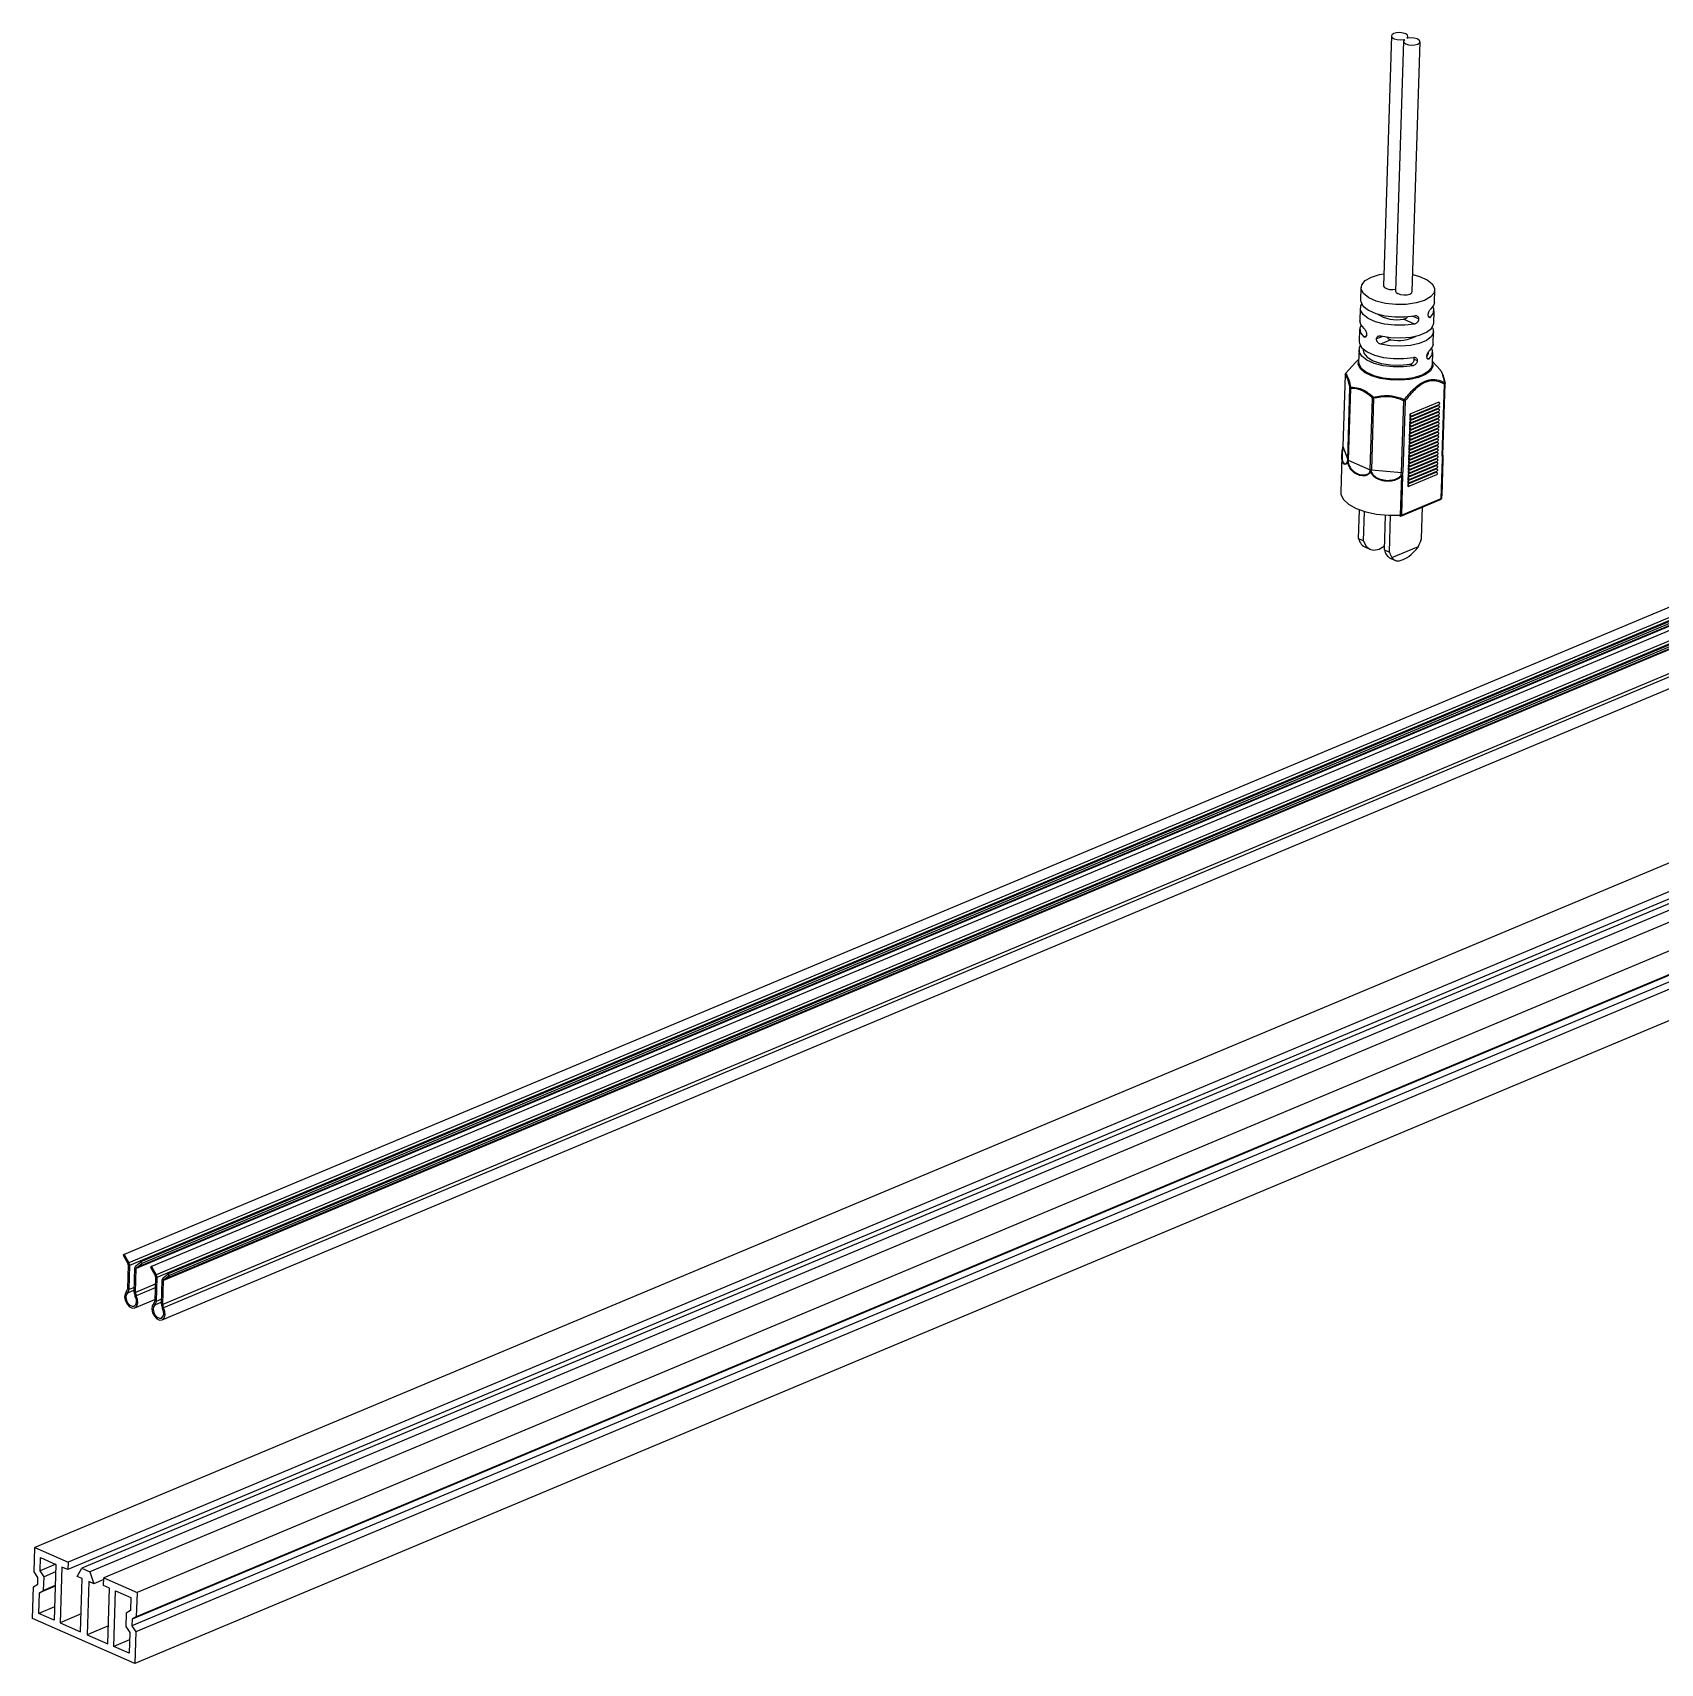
# Model space of a CAD drawing. Header units: millimetres. Extents: x 978 to 1917, y -47 to 489.
# Drawn here: x 1732 to 1820.2, y 24.7 to 113 of the extents above; entities that cross this region are included whole.
import ezdxf

# ---------------------------------------------------------------- set-up
doc = ezdxf.new("R2010")
doc.units = ezdxf.units.MM
doc.layers.add('SolidLine', color=7, linetype='Continuous', lineweight=30)

msp = doc.modelspace()

# ---------------------------------------------------------------- linework, layer by layer
at = {"layer": 'SolidLine', "color": 7, "linetype": 'Continuous', "lineweight": 25}
for p, q in [((1805.642, 112.86), (1805.216, 99.32)), ((1806.298, 112.57), (1805.872, 99.03)), ((1806.313, 112.671), (1806.311, 112.614)), ((1806.313, 112.671), (1806.349, 112.656)), ((1806.527, 112.73), (1806.491, 112.746)), ((1806.538, 112.733), (1806.542, 112.831)), ((1806.772, 99.002), (1807.198, 112.542)), ((1803.995, 99.224), (1803.974, 98.547)), ((1807.972, 98.421), (1807.993, 99.098)), ((1803.96, 98.095), (1803.938, 97.418)), ((1806.89, 97.248), (1806.303, 97.507)), ((1807.937, 97.293), (1807.958, 97.97)), ((1803.924, 96.967), (1803.903, 96.29)), ((1805.62, 96.391), (1805.053, 96.153)), ((1807.901, 96.164), (1807.922, 96.841)), ((1803.889, 95.839), (1803.869, 95.194)), ((1804.115, 95.887), (1804.114, 95.832)), ((1807.662, 95.72), (1807.663, 95.762)), ((1807.867, 95.069), (1807.887, 95.713)), ((1803.698, 95.161), (1803.157, 94.566)), ((1803.873, 95.339), (1803.691, 95.169)), ((1806.819, 94.992), (1806.648, 95.067)), ((1806.881, 95.342), (1807.046, 95.27)), ((1808.305, 94.754), (1807.871, 95.213)), ((1803.132, 94.504), (1803.009, 90.615)), ((1803.133, 94.497), (1803.011, 90.608)), ((1803.278, 89.904), (1803.4, 93.787)), ((1803.429, 93.763), (1803.307, 89.879)), ((1808.399, 90.108), (1808.521, 93.998)), ((1808.427, 90.137), (1808.549, 94.026)), ((1804.501, 89.353), (1804.623, 93.236)), ((1804.68, 93.223), (1804.558, 89.34)), ((1806.187, 89.207), (1806.309, 93.096)), ((1806.394, 93.107), (1806.272, 89.217)), ((1808.206, 92.838), (1806.643, 92.183)), ((1808.212, 93.018), (1806.649, 92.364)), ((1806.662, 92.235), (1808.225, 92.89)), ((1808.178, 91.935), (1806.615, 91.28)), ((1808.184, 92.116), (1806.62, 91.461)), ((1808.189, 92.296), (1806.626, 91.641)), ((1808.195, 92.477), (1806.632, 91.822)), ((1806.638, 92.002), (1806.633, 91.871)), ((1806.634, 91.332), (1808.197, 91.987)), ((1808.201, 92.657), (1806.638, 92.002)), ((1806.643, 92.183), (1806.639, 92.052)), ((1806.64, 91.513), (1808.203, 92.168)), ((1806.649, 92.364), (1806.645, 92.232)), ((1806.645, 91.693), (1808.208, 92.348)), ((1806.651, 91.874), (1808.214, 92.529)), ((1806.657, 92.054), (1808.22, 92.709)), ((1808.15, 91.033), (1806.586, 90.378)), ((1808.155, 91.213), (1806.592, 90.558)), ((1808.161, 91.394), (1806.598, 90.739)), ((1808.167, 91.574), (1806.603, 90.919)), ((1806.609, 91.1), (1806.605, 90.969)), ((1806.605, 90.43), (1808.169, 91.084)), ((1808.172, 91.755), (1806.609, 91.1)), ((1806.615, 91.28), (1806.611, 91.149)), ((1806.611, 90.61), (1808.174, 91.265)), ((1806.62, 91.461), (1806.616, 91.33)), ((1806.617, 90.791), (1808.18, 91.445)), ((1806.626, 91.641), (1806.622, 91.51)), ((1806.623, 90.971), (1808.186, 91.626)), ((1806.632, 91.822), (1806.628, 91.691)), ((1806.628, 91.152), (1808.191, 91.807)), ((1803.011, 90.608), (1803.278, 89.904)), ((1808.127, 90.31), (1806.564, 89.656)), ((1808.133, 90.491), (1806.569, 89.836)), ((1808.138, 90.672), (1806.575, 90.017)), ((1806.581, 90.197), (1806.577, 90.066)), ((1806.577, 89.527), (1808.14, 90.182)), ((1808.144, 90.852), (1806.581, 90.197)), ((1806.586, 90.378), (1806.582, 90.247)), ((1806.583, 89.707), (1808.146, 90.362)), ((1806.592, 90.558), (1806.588, 90.427)), ((1806.588, 89.888), (1808.152, 90.543)), ((1806.598, 90.739), (1806.594, 90.608)), ((1806.594, 90.068), (1808.157, 90.723)), ((1806.603, 90.919), (1806.599, 90.788)), ((1806.6, 90.249), (1808.163, 90.904)), ((1802.957, 90.063), (1802.897, 88.145)), ((1803.307, 89.879), (1804.501, 89.353)), ((1804.558, 89.34), (1806.187, 89.207)), ((1808.098, 89.408), (1806.535, 88.753)), ((1808.104, 89.588), (1806.541, 88.933)), ((1808.11, 89.769), (1806.547, 89.114)), ((1806.552, 89.294), (1806.548, 89.163)), ((1806.549, 88.624), (1808.112, 89.279)), ((1808.116, 89.949), (1806.552, 89.294)), ((1806.558, 89.475), (1806.554, 89.344)), ((1806.554, 88.805), (1808.118, 89.46)), ((1808.121, 90.13), (1806.558, 89.475)), ((1806.564, 89.656), (1806.56, 89.525)), ((1806.56, 88.985), (1808.123, 89.64)), ((1806.569, 89.836), (1806.565, 89.705)), ((1806.566, 89.166), (1808.129, 89.821)), ((1806.575, 90.017), (1806.571, 89.886)), ((1806.571, 89.346), (1808.135, 90.001)), ((1808.339, 87.796), (1808.406, 89.952)), ((1808.433, 89.975), (1808.366, 87.819)), ((1808.394, 87.972), (1808.454, 89.89)), ((1808.434, 89.997), (1808.432, 90.003)), ((1806.132, 86.883), (1806.2, 89.039)), ((1806.254, 89.05), (1806.186, 86.894)), ((1806.53, 88.572), (1806.526, 88.441)), ((1808.093, 89.227), (1806.53, 88.572)), ((1806.535, 88.753), (1806.531, 88.622)), ((1806.541, 88.933), (1806.537, 88.802)), ((1806.547, 89.114), (1806.543, 88.983)), ((1806.543, 88.444), (1808.106, 89.099)), ((1834.259, 87.584), (1736.998, 46.834)), ((1806.153, 86.833), (1808.305, 87.735)), ((1806.186, 86.894), (1808.339, 87.796)), ((1808.366, 87.819), (1808.394, 87.972)), ((1834.515, 87.132), (1737.254, 46.381)), ((1834.553, 86.986), (1737.292, 46.235)), ((1834.912, 86.827), (1737.651, 46.077)), ((1834.935, 86.882), (1737.674, 46.131)), ((1835.163, 87.185), (1737.902, 46.435)), ((1835.212, 87.099), (1737.951, 46.348)), ((1835.732, 86.934), (1738.471, 46.184)), ((1803.868, 85.624), (1803.917, 87.184)), ((1804.138, 85.505), (1804.188, 87.094)), ((1805.263, 85.009), (1805.322, 86.893)), ((1805.532, 84.89), (1805.595, 86.878)), ((1807.269, 85.618), (1807.323, 87.324)), ((1835.988, 86.482), (1738.727, 45.732)), ((1836.026, 86.336), (1738.765, 45.585)), ((1836.385, 86.177), (1739.125, 45.427)), ((1836.409, 86.232), (1739.148, 45.481)), ((1836.637, 86.535), (1739.376, 45.785)), ((1836.685, 86.449), (1739.425, 45.698)), ((1836.344, 84.87), (1739.084, 44.119)), ((1803.868, 85.624), (1804.138, 85.505)), ((1804.272, 85.135), (1804.486, 85.04)), ((1805.263, 85.009), (1805.532, 84.89)), ((1805.671, 84.592), (1807.107, 85.194)), ((1739.047, 43.293), (1836.307, 84.043)), ((1836.387, 84.695), (1739.127, 43.945)), ((1805.611, 84.544), (1805.826, 84.45)), ((1834.975, 74.031), (1732.156, 30.952)), ((1836.759, 72.832), (1733.94, 29.753)), ((1836.772, 73.238), (1733.953, 30.159)), ((1837.526, 72.905), (1734.708, 29.826)), ((1837.958, 72.715), (1735.139, 29.636)), ((1838.712, 72.382), (1735.894, 29.303)), ((1840.509, 71.59), (1737.691, 28.511)), ((1840.245, 70.149), (1737.427, 27.07)), ((1840.468, 70.281), (1737.649, 27.202)), ((1840.234, 69.791), (1737.415, 26.712)), ((1840.442, 69.469), (1737.624, 26.39)), ((1840.389, 67.754), (1737.57, 24.674)), ((1736.998, 46.834), (1736.945, 46.792)), ((1736.998, 46.834), (1737.254, 46.381)), ((1736.945, 46.792), (1737.201, 46.34)), ((1737.22, 46.267), (1737.179, 44.959)), ((1737.292, 46.235), (1737.251, 44.927)), ((1737.538, 44.801), (1737.579, 46.108)), ((1737.61, 44.769), (1737.651, 46.077)), ((1737.625, 46.217), (1737.902, 46.435)), ((1737.674, 46.131), (1737.951, 46.348)), ((1737.951, 46.348), (1737.902, 46.435)), ((1738.471, 46.184), (1738.418, 46.142)), ((1738.418, 46.142), (1738.674, 45.69)), ((1738.471, 46.184), (1738.727, 45.732)), ((1738.693, 45.617), (1738.652, 44.309)), ((1738.765, 45.585), (1738.724, 44.278)), ((1739.012, 44.151), (1739.053, 45.459)), ((1739.084, 44.119), (1739.125, 45.427)), ((1739.099, 45.568), (1739.376, 45.785)), ((1739.148, 45.481), (1739.425, 45.698)), ((1739.425, 45.698), (1739.376, 45.785)), ((1737.573, 43.943), (1738.655, 44.396)), ((1732.115, 29.643), (1732.156, 30.952)), ((1732.156, 30.952), (1733.953, 30.159)), ((1732.445, 29.69), (1732.467, 30.403)), ((1732.467, 30.403), (1733.294, 30.038)), ((1733.953, 30.159), (1733.94, 29.753)), ((1732.324, 29.32), (1732.115, 29.643)), ((1732.312, 28.962), (1732.324, 29.32)), ((1733.285, 30.042), (1732.445, 29.69)), ((1732.653, 29.367), (1732.445, 29.69)), ((1732.63, 28.63), (1732.653, 29.367)), ((1733.281, 29.63), (1732.653, 29.367)), ((1733.294, 30.038), (1733.199, 27.014)), ((1733.617, 29.896), (1733.522, 26.872)), ((1733.94, 29.753), (1733.617, 29.896)), ((1734.457, 29.388), (1734.708, 29.826)), ((1734.727, 29.269), (1734.457, 29.388)), ((1734.636, 26.38), (1734.727, 29.269)), ((1734.708, 29.826), (1735.139, 29.636)), ((1735.139, 29.636), (1735.356, 28.991)), ((1735.891, 29.216), (1735.356, 28.991)), ((1735.881, 28.897), (1735.894, 29.303)), ((1735.894, 29.303), (1737.691, 28.511)), ((1732.036, 27.115), (1732.09, 28.83)), ((1732.09, 28.83), (1732.312, 28.962)), ((1732.372, 27.379), (1732.407, 28.498)), ((1733.256, 28.854), (1732.407, 28.498)), ((1732.407, 28.498), (1732.63, 28.63)), ((1733.258, 28.893), (1732.63, 28.63)), ((1735.086, 29.11), (1734.995, 26.222)), ((1735.356, 28.991), (1735.086, 29.11)), ((1736.204, 28.754), (1735.881, 28.897)), ((1736.109, 25.731), (1736.204, 28.754)), ((1736.433, 25.588), (1736.528, 28.612)), ((1736.528, 28.612), (1737.354, 28.247)), ((1737.691, 28.511), (1737.649, 27.202)), ((1733.221, 27.735), (1732.372, 27.379)), ((1737.109, 27.402), (1737.086, 26.665)), ((1737.332, 27.534), (1737.109, 27.402)), ((1737.354, 28.247), (1737.332, 27.534)), ((1737.57, 24.674), (1732.036, 27.115)), ((1733.199, 27.014), (1732.372, 27.379)), ((1734.667, 27.351), (1733.522, 26.872)), ((1733.522, 26.872), (1734.636, 26.38)), ((1736.14, 26.701), (1734.995, 26.222)), ((1737.086, 26.665), (1737.295, 26.343)), ((1737.427, 27.07), (1737.415, 26.712)), ((1737.415, 26.712), (1737.624, 26.39)), ((1737.649, 27.202), (1737.427, 27.07)), ((1734.995, 26.222), (1736.109, 25.731)), ((1737.282, 25.944), (1736.433, 25.588)), ((1737.295, 26.343), (1737.259, 25.223)), ((1737.624, 26.39), (1737.57, 24.674)), ((1737.259, 25.223), (1736.433, 25.588))]:
    msp.add_line(p, q, dxfattribs=at)
at = {"layer": 'SolidLine', "color": 8, "linetype": 'Continuous', "lineweight": 25}
for p, q in [((1807.117, 97.526), (1806.777, 97.677)), ((1807.65, 97.66), (1807.758, 97.612)), ((1804.154, 96.549), (1804.283, 96.603)), ((1805.174, 96.581), (1804.835, 96.439)), ((1807.579, 95.404), (1807.687, 95.356)), ((1738.681, 45.218), (1737.61, 44.769)), ((1737.541, 44.895), (1737.177, 44.742)), ((1737.546, 45.051), (1737.251, 44.927)), ((1738.675, 45.022), (1737.653, 44.594)), ((1739.015, 44.245), (1738.65, 44.092)), ((1739.02, 44.401), (1738.724, 44.278))]:
    msp.add_line(p, q, dxfattribs=at)
at = {"layer": 'SolidLine', "color": 7, "linetype": 'Continuous', "lineweight": 25, "flags": 128}
for points in [[(1806.491, 112.746), (1806.54, 112.82), (1806.517, 112.898), (1806.423, 112.968), (1806.275, 113.017), (1806.098, 113.039), (1805.919, 113.028), (1805.768, 112.988), (1805.671, 112.924), (1805.642, 112.848), (1805.688, 112.771), (1805.799, 112.706), (1805.958, 112.664), (1806.14, 112.652), (1806.313, 112.671)], [(1806.349, 112.656), (1806.299, 112.582), (1806.323, 112.503), (1806.417, 112.434), (1806.564, 112.384), (1806.742, 112.363), (1806.921, 112.373), (1807.071, 112.413), (1807.169, 112.477), (1807.197, 112.554), (1807.152, 112.631), (1807.041, 112.695), (1806.881, 112.737), (1806.7, 112.749), (1806.527, 112.73)], [(1806.801, 99.926), (1807.165, 99.827), (1807.574, 99.647), (1807.855, 99.427), (1807.986, 99.186), (1807.955, 98.942), (1807.765, 98.717), (1807.432, 98.527), (1806.982, 98.389), (1806.452, 98.313), (1805.885, 98.306), (1805.327, 98.368), (1804.824, 98.494), (1804.414, 98.675), (1804.133, 98.895), (1804.003, 99.136), (1804.034, 99.379), (1804.224, 99.605), (1804.557, 99.795), (1804.557, 99.795)], [(1804.557, 99.795), (1805.006, 99.933), (1805.237, 99.975)], [(1805.216, 99.32), (1805.217, 99.308), (1805.262, 99.231), (1805.373, 99.166), (1805.533, 99.124), (1805.714, 99.112), (1805.876, 99.129)], [(1805.872, 99.03), (1805.897, 98.963), (1805.991, 98.894), (1806.139, 98.844), (1806.317, 98.823), (1806.495, 98.833), (1806.646, 98.874), (1806.743, 98.937), (1806.772, 99.002)], [(1806.89, 97.248), (1806.368, 97.181), (1805.814, 97.179), (1805.272, 97.243), (1804.782, 97.368), (1804.383, 97.544), (1804.106, 97.758), (1803.971, 97.992), (1803.989, 98.23), (1804.037, 98.319)], [(1803.974, 98.547), (1803.985, 98.444), (1804.12, 98.209), (1804.397, 97.995), (1804.796, 97.819), (1805.286, 97.695), (1805.828, 97.631), (1806.382, 97.632), (1806.904, 97.7)], [(1807.758, 97.612), (1807.928, 97.835), (1807.947, 98.073), (1807.895, 98.198)], [(1807.972, 98.421), (1807.943, 98.286), (1807.773, 98.064)], [(1804.168, 97.001), (1803.981, 97.23), (1803.938, 97.418)], [(1805.067, 96.604), (1805.595, 96.518), (1806.15, 96.496), (1806.688, 96.54), (1807.168, 96.647), (1807.554, 96.808), (1807.815, 97.012), (1807.931, 97.242), (1807.937, 97.293)], [(1804.002, 97.19), (1803.929, 97.017), (1803.966, 96.779), (1804.154, 96.549)], [(1807.859, 97.069), (1807.88, 97.03), (1807.917, 96.791), (1807.801, 96.561), (1807.54, 96.357), (1807.154, 96.196), (1806.674, 96.089), (1806.135, 96.044), (1805.581, 96.066), (1805.053, 96.153)], [(1806.819, 94.992), (1806.297, 94.924), (1805.743, 94.923), (1805.201, 94.987), (1804.711, 95.111), (1804.312, 95.287), (1804.035, 95.501), (1803.9, 95.736), (1803.918, 95.974), (1803.966, 96.062)], [(1803.903, 96.29), (1803.914, 96.187), (1804.049, 95.952), (1804.327, 95.739), (1804.726, 95.563), (1805.215, 95.438), (1805.758, 95.374), (1806.311, 95.376), (1806.833, 95.443)], [(1804.114, 95.832), (1804.148, 95.671), (1804.33, 95.45), (1804.655, 95.259), (1805.091, 95.115), (1805.6, 95.031), (1806.135, 95.014), (1806.648, 95.067)], [(1807.565, 95.484), (1807.652, 95.65), (1807.662, 95.72)], [(1807.687, 95.356), (1807.857, 95.578), (1807.876, 95.816), (1807.824, 95.941)], [(1807.901, 96.164), (1807.872, 96.03), (1807.702, 95.807)], [(1803.153, 94.563), (1803.154, 94.564), (1803.157, 94.566)], [(1807.869, 95.142), (1807.881, 94.948), (1807.759, 94.72), (1807.498, 94.519), (1807.115, 94.358), (1806.64, 94.251), (1806.107, 94.205), (1805.556, 94.223), (1805.028, 94.304), (1804.563, 94.442), (1804.194, 94.628), (1803.949, 94.846), (1803.846, 95.081), (1803.871, 95.268)], [(1803.869, 95.194), (1803.876, 95.107), (1804.007, 94.865), (1804.288, 94.646), (1804.697, 94.465), (1805.201, 94.339), (1805.759, 94.276), (1806.326, 94.283), (1806.855, 94.359), (1807.305, 94.498), (1807.638, 94.687), (1807.828, 94.913), (1807.867, 95.069)], [(1808.206, 92.838), (1808.222, 92.822), (1808.235, 92.801), (1808.242, 92.778), (1808.245, 92.755), (1808.241, 92.734), (1808.232, 92.718), (1808.22, 92.709)], [(1808.212, 93.018), (1808.228, 93.002), (1808.24, 92.982), (1808.248, 92.958), (1808.25, 92.935), (1808.247, 92.915), (1808.238, 92.899), (1808.225, 92.89)], [(1806.638, 92.002), (1806.653, 91.986), (1806.666, 91.966), (1806.674, 91.942), (1806.676, 91.919), (1806.672, 91.899), (1806.663, 91.883), (1806.65, 91.873), (1806.633, 91.871)], [(1806.643, 92.183), (1806.659, 92.167), (1806.672, 92.146), (1806.679, 92.123), (1806.681, 92.1), (1806.678, 92.079), (1806.669, 92.063), (1806.655, 92.054), (1806.639, 92.052)], [(1806.649, 92.364), (1806.665, 92.347), (1806.677, 92.327), (1806.685, 92.303), (1806.687, 92.28), (1806.684, 92.26), (1806.675, 92.244), (1806.661, 92.234), (1806.645, 92.232)], [(1808.178, 91.935), (1808.194, 91.919), (1808.206, 91.898), (1808.214, 91.875), (1808.216, 91.852), (1808.213, 91.831), (1808.204, 91.816), (1808.191, 91.807)], [(1808.184, 92.116), (1808.199, 92.1), (1808.212, 92.079), (1808.22, 92.056), (1808.222, 92.032), (1808.218, 92.012), (1808.209, 91.996), (1808.197, 91.987)], [(1808.189, 92.296), (1808.205, 92.28), (1808.218, 92.259), (1808.225, 92.236), (1808.228, 92.213), (1808.224, 92.192), (1808.215, 92.177), (1808.203, 92.168)], [(1808.195, 92.477), (1808.211, 92.461), (1808.223, 92.44), (1808.231, 92.417), (1808.233, 92.394), (1808.23, 92.373), (1808.221, 92.357), (1808.208, 92.348)], [(1808.201, 92.657), (1808.216, 92.641), (1808.229, 92.62), (1808.237, 92.597), (1808.239, 92.574), (1808.235, 92.553), (1808.226, 92.538), (1808.214, 92.529)], [(1806.609, 91.1), (1806.625, 91.084), (1806.637, 91.063), (1806.645, 91.04), (1806.647, 91.016), (1806.644, 90.996), (1806.635, 90.98), (1806.621, 90.971), (1806.605, 90.969)], [(1806.615, 91.28), (1806.631, 91.264), (1806.643, 91.243), (1806.651, 91.22), (1806.653, 91.197), (1806.65, 91.176), (1806.641, 91.161), (1806.627, 91.151), (1806.611, 91.149)], [(1806.62, 91.461), (1806.636, 91.445), (1806.649, 91.424), (1806.657, 91.401), (1806.659, 91.378), (1806.655, 91.357), (1806.646, 91.341), (1806.633, 91.332), (1806.616, 91.33)], [(1806.626, 91.641), (1806.642, 91.625), (1806.654, 91.604), (1806.662, 91.581), (1806.664, 91.558), (1806.661, 91.537), (1806.652, 91.522), (1806.638, 91.512), (1806.622, 91.51)], [(1806.632, 91.822), (1806.648, 91.806), (1806.66, 91.785), (1806.668, 91.762), (1806.67, 91.739), (1806.667, 91.718), (1806.658, 91.702), (1806.644, 91.693), (1806.628, 91.691)], [(1808.15, 91.033), (1808.165, 91.016), (1808.178, 90.996), (1808.186, 90.972), (1808.188, 90.949), (1808.184, 90.929), (1808.175, 90.913), (1808.163, 90.904)], [(1808.155, 91.213), (1808.171, 91.197), (1808.184, 91.176), (1808.191, 91.153), (1808.194, 91.13), (1808.19, 91.109), (1808.181, 91.093), (1808.169, 91.084)], [(1808.161, 91.394), (1808.177, 91.378), (1808.189, 91.357), (1808.197, 91.334), (1808.199, 91.31), (1808.196, 91.29), (1808.187, 91.274), (1808.174, 91.265)], [(1808.167, 91.574), (1808.182, 91.558), (1808.195, 91.537), (1808.203, 91.514), (1808.205, 91.491), (1808.201, 91.47), (1808.192, 91.454), (1808.18, 91.445)], [(1808.172, 91.755), (1808.188, 91.739), (1808.201, 91.718), (1808.208, 91.695), (1808.211, 91.671), (1808.207, 91.651), (1808.198, 91.635), (1808.186, 91.626)], [(1806.581, 90.197), (1806.597, 90.181), (1806.609, 90.16), (1806.617, 90.137), (1806.619, 90.114), (1806.615, 90.093), (1806.606, 90.077), (1806.593, 90.068), (1806.577, 90.066)], [(1806.586, 90.378), (1806.602, 90.362), (1806.615, 90.341), (1806.623, 90.318), (1806.625, 90.294), (1806.621, 90.274), (1806.612, 90.258), (1806.599, 90.249), (1806.582, 90.247)], [(1806.592, 90.558), (1806.608, 90.542), (1806.62, 90.521), (1806.628, 90.498), (1806.63, 90.475), (1806.627, 90.454), (1806.618, 90.438), (1806.604, 90.429), (1806.588, 90.427)], [(1806.598, 90.739), (1806.614, 90.723), (1806.626, 90.702), (1806.634, 90.679), (1806.636, 90.655), (1806.632, 90.635), (1806.624, 90.619), (1806.61, 90.61), (1806.594, 90.608)], [(1806.603, 90.919), (1806.619, 90.903), (1806.632, 90.882), (1806.64, 90.859), (1806.642, 90.836), (1806.638, 90.815), (1806.629, 90.8), (1806.616, 90.79), (1806.599, 90.788)], [(1808.127, 90.31), (1808.143, 90.294), (1808.155, 90.274), (1808.163, 90.25), (1808.165, 90.227), (1808.162, 90.207), (1808.153, 90.191), (1808.14, 90.182)], [(1808.133, 90.491), (1808.148, 90.475), (1808.161, 90.454), (1808.169, 90.431), (1808.171, 90.408), (1808.167, 90.387), (1808.158, 90.371), (1808.146, 90.362)], [(1808.138, 90.672), (1808.154, 90.655), (1808.167, 90.635), (1808.174, 90.611), (1808.176, 90.588), (1808.173, 90.568), (1808.164, 90.552), (1808.152, 90.543)], [(1808.144, 90.852), (1808.16, 90.836), (1808.172, 90.815), (1808.18, 90.792), (1808.182, 90.769), (1808.179, 90.748), (1808.17, 90.732), (1808.157, 90.723)], [(1806.552, 89.294), (1806.568, 89.278), (1806.581, 89.258), (1806.588, 89.234), (1806.591, 89.211), (1806.587, 89.191), (1806.578, 89.175), (1806.565, 89.165), (1806.548, 89.163)], [(1806.558, 89.475), (1806.574, 89.459), (1806.586, 89.438), (1806.594, 89.415), (1806.596, 89.392), (1806.593, 89.371), (1806.584, 89.355), (1806.57, 89.346), (1806.554, 89.344)], [(1806.564, 89.656), (1806.58, 89.639), (1806.592, 89.619), (1806.6, 89.595), (1806.602, 89.572), (1806.598, 89.552), (1806.589, 89.536), (1806.576, 89.526), (1806.56, 89.525)], [(1806.569, 89.836), (1806.585, 89.82), (1806.598, 89.799), (1806.605, 89.776), (1806.608, 89.753), (1806.604, 89.732), (1806.595, 89.716), (1806.582, 89.707), (1806.565, 89.705)], [(1806.575, 90.017), (1806.591, 90), (1806.603, 89.98), (1806.611, 89.956), (1806.613, 89.933), (1806.61, 89.913), (1806.601, 89.897), (1806.587, 89.887), (1806.571, 89.886)], [(1808.098, 89.408), (1808.114, 89.392), (1808.127, 89.371), (1808.135, 89.348), (1808.137, 89.325), (1808.133, 89.304), (1808.124, 89.288), (1808.112, 89.279)], [(1808.104, 89.588), (1808.12, 89.572), (1808.132, 89.551), (1808.14, 89.528), (1808.142, 89.505), (1808.139, 89.484), (1808.13, 89.469), (1808.118, 89.46)], [(1808.11, 89.769), (1808.126, 89.753), (1808.138, 89.732), (1808.146, 89.709), (1808.148, 89.686), (1808.145, 89.665), (1808.136, 89.649), (1808.123, 89.64)], [(1808.116, 89.949), (1808.131, 89.933), (1808.144, 89.912), (1808.152, 89.889), (1808.154, 89.866), (1808.15, 89.845), (1808.141, 89.83), (1808.129, 89.821)], [(1808.121, 90.13), (1808.137, 90.114), (1808.15, 90.093), (1808.157, 90.07), (1808.159, 90.047), (1808.156, 90.026), (1808.147, 90.01), (1808.135, 90.001)], [(1806.53, 88.572), (1806.546, 88.556), (1806.558, 88.535), (1806.566, 88.512), (1806.568, 88.489), (1806.564, 88.468), (1806.555, 88.453), (1806.542, 88.443), (1806.526, 88.441)], [(1806.535, 88.753), (1806.551, 88.737), (1806.564, 88.716), (1806.571, 88.693), (1806.574, 88.67), (1806.57, 88.649), (1806.561, 88.633), (1806.548, 88.624), (1806.531, 88.622)], [(1806.541, 88.933), (1806.557, 88.917), (1806.569, 88.896), (1806.577, 88.873), (1806.579, 88.85), (1806.576, 88.83), (1806.567, 88.814), (1806.553, 88.804), (1806.537, 88.802)], [(1806.547, 89.114), (1806.563, 89.098), (1806.575, 89.077), (1806.583, 89.054), (1806.585, 89.031), (1806.581, 89.01), (1806.572, 88.994), (1806.559, 88.985), (1806.543, 88.983)], [(1808.093, 89.227), (1808.109, 89.211), (1808.121, 89.19), (1808.129, 89.167), (1808.131, 89.144), (1808.128, 89.123), (1808.119, 89.108), (1808.106, 89.099)], [(1802.897, 88.145), (1802.908, 88.019), (1803.044, 87.743), (1803.325, 87.484), (1803.735, 87.258), (1804.251, 87.076), (1804.845, 86.948), (1805.484, 86.883), (1806.132, 86.883)], [(1804.138, 85.505), (1804.259, 85.232), (1804.453, 85.057), (1804.701, 84.996), (1804.981, 85.057), (1805.264, 85.232), (1805.27, 85.237)], [(1737.126, 44.827), (1737.044, 44.699), (1737.021, 44.519), (1737.061, 44.319), (1737.156, 44.133), (1737.291, 43.996), (1737.441, 43.929), (1737.581, 43.946), (1737.685, 44.043), (1737.736, 44.203), (1737.725, 44.398), (1737.653, 44.594)], [(1737.177, 44.742), (1737.111, 44.64), (1737.093, 44.496), (1737.125, 44.336), (1737.201, 44.187), (1737.309, 44.077), (1737.429, 44.024), (1737.541, 44.038), (1737.624, 44.115), (1737.665, 44.243), (1737.656, 44.399), (1737.599, 44.556)], [(1738.6, 44.177), (1738.518, 44.049), (1738.494, 43.869), (1738.534, 43.669), (1738.63, 43.484), (1738.764, 43.346), (1738.915, 43.279), (1739.054, 43.296), (1739.159, 43.393), (1739.21, 43.553), (1739.198, 43.748), (1739.127, 43.945)], [(1738.65, 44.092), (1738.585, 43.99), (1738.566, 43.846), (1738.598, 43.686), (1738.674, 43.538), (1738.782, 43.427), (1738.902, 43.374), (1739.014, 43.388), (1739.098, 43.465), (1739.139, 43.593), (1739.129, 43.75), (1739.072, 43.906)]]:
    msp.add_lwpolyline(points, dxfattribs=at)
at = {"layer": 'SolidLine', "color": 8, "linetype": 'Continuous', "lineweight": 25, "flags": 128}
for points in [[(1803.133, 94.497), (1803.132, 94.502), (1803.132, 94.504)], [(1802.995, 90.455), (1802.994, 90.455), (1802.993, 90.455), (1802.993, 90.455), (1802.992, 90.454), (1802.992, 90.454), (1802.992, 90.454)], [(1802.993, 90.462), (1802.993, 90.459), (1802.995, 90.455)], [(1803.011, 90.608), (1803.01, 90.613), (1803.009, 90.615)], [(1808.366, 87.819), (1808.363, 87.801), (1808.361, 87.795)]]:
    msp.add_lwpolyline(points, dxfattribs=at)
at = {"layer": 'SolidLine', "color": 7, "linetype": 'Continuous', "lineweight": 25}
for centre, radius, start, end in [((1805.97, 99.553), 2.073, 238.05042, 279.2357), ((1806, 98.515), 2.158, 259.85729, 297.3544), ((1803.232, 94.501), 0.1, 142.14746, 178.19972), ((1803.234, 94.5), 0.101, 139.2953, 181.6584), ((1803.473, 93.774), 0.074, 123.04374, 169.5963), ((1803.446, 93.812), 0.052, 208.24181, 251.35065), ((1803.559, 93.794), 0.133, 161.45942, 193.4179), ((1808.422, 94.046), 0.11, 333.80538, 18.05689), ((1808.495, 94.038), 0.0533, 12.44864, 53.48171), ((1808.449, 94.029), 0.1, 358.19972, 11.30319), ((1804.798, 93.164), 0.189, 136.23637, 157.37755), ((1804.692, 93.402), 0.179, 247.59076, 266.20895), ((1805.042, 93.356), 0.386, 189.1734, 200.1154), ((1804.603, 93.865), 1.871, 335.72904, 337.96846), ((1806.329, 93.285), 0.19, 264.10029, 290.11004), ((1806.19, 92.961), 0.25, 35.50954, 53.83417), ((1803.092, 90.445), 0.1, 169.90218, 174.61841), ((1802.993, 90.454), 0.000894, 191.81259, 254.4156), ((1803.048, 89.847), 0.0795, 145.07779, 176.78106), ((1803.121, 89.705), 0.0974, 151.05101, 179.52987), ((1803.321, 89.846), 0.0575, 210.48825, 249.10165), ((1803.328, 89.828), 0.0578, 191.30041, 215.08163), ((1803.324, 89.929), 0.052, 208.24181, 251.35065), ((1803.306, 89.91), 0.118, 257.51823, 267.13443), ((1804.594, 89.382), 0.152, 230.10247, 241.69334), ((1804.575, 89.473), 0.223, 249.45719, 264.34362), ((1804.57, 89.519), 0.179, 247.59076, 266.20895), ((1804.501, 89.52), 0.274, 274.4359, 280.94978), ((1808.393, 89.995), 0.045, 287.15665, 333.57777), ((1808.335, 89.984), 0.1, 4.24933, 7.74962), ((1803.809, 89.138), 0.137, 152.58292, 172.27745), ((1804.07, 89.057), 0.152, 164.57976, 183.14331), ((1805.999, 88.624), 0.83, 167.58676, 170.94232), ((1806.475, 88.816), 0.961, 182.36429, 185.27576), ((1806.332, 89.327), 0.317, 239.21997, 245.33724), ((1806.226, 89.309), 0.261, 257.49327, 276.08773), ((1806.206, 89.396), 0.19, 264.10029, 290.11004), ((1806.194, 89.205), 0.166, 271.91128, 291.11594), ((1808.267, 87.828), 0.1, 292.73283, 341.20036), ((1808.325, 87.839), 0.045, 287.15665, 333.57777), ((1806.056, 86.87), 0.0773, 325.39833, 9.84847), ((1806.114, 86.926), 0.1, 272.95846, 292.73283), ((1806.126, 87.049), 0.166, 271.91128, 291.11594), ((1804.654, 85.809), 0.807, 193.25652, 216.77602), ((1805.884, 85.112), 0.63, 189.38234, 244.3258), ((1806.318, 85.075), 0.807, 193.25652, 216.77602), ((1805.233, 86.152), 2.105, 332.93095, 345.30825), ((1737.077, 46.269), 0.143, 359.2445, 29.95616), ((1737.007, 46.239), 0.285, 359.24452, 29.95609), ((1737.721, 46.113), 0.141, 132.31844, 181.85121), ((1737.722, 46.079), 0.0707, 132.31818, 181.85143), ((1738.551, 45.619), 0.143, 359.24438, 29.95622), ((1738.48, 45.589), 0.285, 359.24451, 29.95607), ((1739.194, 45.463), 0.141, 132.3184, 181.8512), ((1739.195, 45.429), 0.0707, 132.31826, 181.85126), ((1736.998, 44.955), 0.181, 315.06062, 1.4703), ((1736.998, 44.921), 0.253, 315.06066, 1.47031), ((1738.035, 44.794), 0.497, 179.19625, 208.53841), ((1737.965, 44.764), 0.355, 179.19626, 208.53838), ((1738.472, 44.305), 0.181, 315.06067, 1.47033), ((1738.471, 44.271), 0.253, 315.06062, 1.47036), ((1739.509, 44.144), 0.497, 179.19628, 208.53838), ((1739.438, 44.114), 0.355, 179.19629, 208.5384)]:
    msp.add_arc(centre, radius, start, end, dxfattribs=at)
at = {"layer": 'SolidLine', "color": 8, "linetype": 'Continuous', "lineweight": 25}
for centre, radius, start, end in [((1808.511, 94.036), 0.0392, 284.79115, 346.17756), ((1808.389, 90.146), 0.0392, 284.79115, 346.17756), ((1808.384, 89.996), 0.0493, 296.63148, 1.24594), ((1808.369, 89.986), 0.0657, 350.1048, 4.21002), ((1808.274, 87.792), 0.0647, 298.99205, 3.48047), ((1806.122, 86.89), 0.0647, 298.99205, 3.48047)]:
    msp.add_arc(centre, radius, start, end, dxfattribs=at)
at = {"layer": 'SolidLine', "color": 7, "linetype": 'Continuous', "lineweight": 25}
for centre, major_axis, ratio, start_param, end_param in [((1802.157, 90.213), (0.649, 0.9), 0.616443, 5.378574, 5.542403), ((1809.279, 90.539), (0.649, 0.9), 0.616443, 2.40081, 2.564638), ((1802.351, 89.704), (0.736, 0.727), 0.777487, 5.501824, 5.597759), ((1802.351, 89.704), (0.796, 0.666), 0.79667, 5.569672, 5.665607), ((1804.068, 88.947), (0.237, 0.986), 0.369063, 5.127887, 5.223822), ((1804.068, 88.947), (0.27, 0.978), 0.418499, 5.14253, 5.238465), ((1809.351, 90.507), (0.724, 0.964), 0.641687, 2.402068, 2.565896), ((1805.248, 88.85), (0.765, 0.83), 0.657425, 5.469197, 5.633025), ((1805.32, 88.818), (0.724, 0.964), 0.641687, 5.379832, 5.54366), ((1804.591, 86.435), (0.098, 1.355), 0.690425, 2.576909, 2.899747), ((1806.57, 85.562), (0.808, 1.075), 0.483898, 2.931057, 4.733498)]:
    msp.add_ellipse(centre, major_axis=major_axis, ratio=ratio, start_param=start_param, end_param=end_param, dxfattribs=at)
for points, knots in [([(1806.53, 97.658), (1806.516, 97.636), (1806.488, 97.591), (1806.421, 97.54), (1806.356, 97.515), (1806.315, 97.509), (1806.303, 97.507)], [0, 0, 0, 0, 0.268321, 0.556384, 0.861213, 1, 1, 1, 1]), ([(1807.117, 97.526), (1807.114, 97.501), (1807.108, 97.45), (1807.071, 97.373), (1807.017, 97.309), (1806.954, 97.266), (1806.909, 97.254), (1806.89, 97.248)], [0, 0, 0, 0, 0.2075269, 0.4150262, 0.6233597, 0.834994, 1, 1, 1, 1]), ([(1806.904, 97.7), (1806.93, 97.703), (1806.983, 97.708), (1807.048, 97.684), (1807.095, 97.637), (1807.116, 97.581), (1807.117, 97.541), (1807.117, 97.526)], [0, 0, 0, 0, 0.223762, 0.447834, 0.664337, 0.874717, 1, 1, 1, 1]), ([(1807.638, 97.745), (1807.641, 97.771), (1807.645, 97.822), (1807.67, 97.904), (1807.704, 97.977), (1807.74, 98.032), (1807.763, 98.054), (1807.773, 98.064)], [0, 0, 0, 0, 0.207527, 0.415026, 0.623356, 0.83499, 1, 1, 1, 1]), ([(1807.758, 97.612), (1807.745, 97.604), (1807.719, 97.586), (1807.681, 97.598), (1807.652, 97.638), (1807.639, 97.691), (1807.638, 97.73), (1807.638, 97.745)], [0, 0, 0, 0, 0.2237618, 0.4478369, 0.6643395, 0.8747176, 1, 1, 1, 1]), ([(1804.296, 96.677), (1804.294, 96.653), (1804.289, 96.605), (1804.263, 96.554), (1804.227, 96.527), (1804.189, 96.526), (1804.165, 96.542), (1804.154, 96.549)], [0, 0, 0, 0, 0.207528, 0.415027, 0.623357, 0.834993, 1, 1, 1, 1]), ([(1804.168, 97.001), (1804.183, 96.987), (1804.211, 96.958), (1804.251, 96.888), (1804.281, 96.807), (1804.296, 96.734), (1804.296, 96.692), (1804.296, 96.677)], [0, 0, 0, 0, 0.223762, 0.447836, 0.664338, 0.874713, 1, 1, 1, 1]), ([(1804.835, 96.439), (1804.838, 96.463), (1804.844, 96.512), (1804.882, 96.568), (1804.938, 96.603), (1805.002, 96.615), (1805.047, 96.608), (1805.067, 96.604)], [0, 0, 0, 0, 0.207527, 0.4150261, 0.6233584, 0.8349935, 1, 1, 1, 1]), ([(1805.053, 96.153), (1805.026, 96.162), (1804.973, 96.18), (1804.906, 96.239), (1804.858, 96.313), (1804.836, 96.383), (1804.835, 96.424), (1804.835, 96.439)], [0, 0, 0, 0, 0.223763, 0.447836, 0.664342, 0.874717, 1, 1, 1, 1]), ([(1805.62, 96.391), (1805.616, 96.392), (1805.575, 96.398), (1805.504, 96.425), (1805.429, 96.488), (1805.404, 96.539), (1805.394, 96.56)], [0, 0, 0, 0, 0.044748, 0.428536, 0.760552, 1, 1, 1, 1]), ([(1806.833, 95.443), (1806.859, 95.446), (1806.912, 95.452), (1806.978, 95.427), (1807.024, 95.381), (1807.045, 95.324), (1807.046, 95.284), (1807.046, 95.27)], [0, 0, 0, 0, 0.223762, 0.447834, 0.664341, 0.874717, 1, 1, 1, 1]), ([(1806.881, 95.342), (1806.881, 95.353), (1806.881, 95.387), (1806.874, 95.424), (1806.858, 95.442), (1806.857, 95.444)], [0, 0, 0, 0, 0.271976, 0.921026, 1, 1, 1, 1]), ([(1807.567, 95.488), (1807.57, 95.514), (1807.574, 95.566), (1807.599, 95.647), (1807.633, 95.72), (1807.67, 95.775), (1807.692, 95.797), (1807.702, 95.807)], [0, 0, 0, 0, 0.207527, 0.415027, 0.623354, 0.834989, 1, 1, 1, 1]), ([(1807.687, 95.356), (1807.674, 95.347), (1807.648, 95.33), (1807.61, 95.342), (1807.581, 95.381), (1807.568, 95.434), (1807.567, 95.473), (1807.567, 95.488)], [0, 0, 0, 0, 0.223761, 0.447838, 0.66434, 0.874713, 1, 1, 1, 1]), ([(1803.157, 94.566), (1803.201, 94.517), (1803.288, 94.42), (1803.382, 94.072), (1803.428, 93.86), (1803.433, 93.836)], [0, 0, 0, 0, 0.476504, 0.941187, 1, 1, 1, 1]), ([(1806.648, 95.067), (1806.668, 95.072), (1806.716, 95.085), (1806.785, 95.131), (1806.841, 95.2), (1806.874, 95.275), (1806.879, 95.322), (1806.881, 95.342)], [0, 0, 0, 0, 0.166314, 0.400358, 0.620097, 0.830489, 1, 1, 1, 1]), ([(1807.046, 95.27), (1807.043, 95.244), (1807.037, 95.193), (1807, 95.117), (1806.946, 95.053), (1806.883, 95.009), (1806.838, 94.997), (1806.819, 94.992)], [0, 0, 0, 0, 0.2075269, 0.4150262, 0.6233597, 0.834994, 1, 1, 1, 1]), ([(1808.527, 94.08), (1808.487, 94.265), (1808.416, 94.596), (1808.332, 94.699), (1808.294, 94.745)], [0, 0, 0, 0, 0.5592712, 1, 1, 1, 1]), ([(1803.4, 93.787), (1803.396, 93.811), (1803.354, 94.019), (1803.265, 94.361), (1803.177, 94.451), (1803.133, 94.497)], [0, 0, 0, 0, 0.059065, 0.523476, 1, 1, 1, 1]), ([(1804.623, 93.236), (1804.56, 93.292), (1804.323, 93.502), (1803.906, 93.737), (1803.577, 93.755), (1803.429, 93.763)], [0, 0, 0, 0, 0.1661695, 0.6272678, 1, 1, 1, 1]), ([(1803.433, 93.836), (1803.583, 93.826), (1803.921, 93.803), (1804.34, 93.565), (1804.589, 93.359), (1804.654, 93.301), (1804.661, 93.294)], [0, 0, 0, 0, 0.372375, 0.834312, 0.98167, 1, 1, 1, 1]), ([(1806.338, 93.163), (1806.505, 93.361), (1806.847, 93.767), (1807.406, 94.172), (1807.83, 94.253), (1808.192, 94.22), (1808.388, 94.138), (1808.527, 94.08)], [0, 0, 0, 0, 0.240067, 0.492975, 0.695186, 0.782962, 1, 1, 1, 1]), ([(1808.521, 93.998), (1808.326, 94.08), (1808.004, 94.215), (1807.421, 94.107), (1806.882, 93.706), (1806.554, 93.304), (1806.394, 93.107)], [0, 0, 0, 0, 0.305899, 0.506633, 0.758131, 1, 1, 1, 1]), ([(1808.413, 94.527), (1808.417, 94.521), (1808.465, 94.445), (1808.508, 94.231), (1808.548, 94.034)], [0, 0, 0, 0, 0.0794548, 1, 1, 1, 1]), ([(1804.661, 93.294), (1804.933, 93.341), (1805.27, 93.399), (1805.813, 93.336), (1806.101, 93.258), (1806.312, 93.173), (1806.338, 93.163)], [0, 0, 0, 0, 0.486735, 0.602653, 0.952161, 1, 1, 1, 1]), ([(1806.309, 93.096), (1806.284, 93.106), (1806.02, 93.215), (1805.461, 93.361), (1804.944, 93.27), (1804.68, 93.223)], [0, 0, 0, 0, 0.0481, 0.512576, 1, 1, 1, 1]), ([(1802.968, 89.852), (1802.962, 89.901), (1802.949, 90.012), (1802.967, 90.216), (1802.986, 90.385), (1802.992, 90.45), (1802.993, 90.453)], [0, 0, 0, 0, 0.331116, 0.749271, 0.984751, 1, 1, 1, 1]), ([(1802.995, 90.455), (1802.994, 90.451), (1802.989, 90.391), (1802.974, 90.234), (1802.962, 90.044), (1802.976, 89.939), (1802.983, 89.893)], [0, 0, 0, 0, 0.01481, 0.245909, 0.664674, 1, 1, 1, 1]), ([(1803.009, 90.615), (1803.009, 90.603), (1803.007, 90.553), (1802.999, 90.501), (1802.993, 90.462)], [0, 0, 0, 0, 0.24906, 1, 1, 1, 1]), ([(1803.024, 89.706), (1803.012, 89.726), (1802.988, 89.766), (1802.975, 89.823), (1802.968, 89.852)], [0, 0, 0, 0, 0.499391, 1, 1, 1, 1]), ([(1802.983, 89.893), (1802.989, 89.865), (1803.002, 89.811), (1803.025, 89.772), (1803.036, 89.752)], [0, 0, 0, 0, 0.50061, 1, 1, 1, 1]), ([(1803.281, 89.795), (1803.27, 89.761), (1803.244, 89.686), (1803.169, 89.63), (1803.087, 89.635), (1803.043, 89.684), (1803.024, 89.706)], [0, 0, 0, 0, 0.174851, 0.397907, 0.730851, 1, 1, 1, 1]), ([(1803.036, 89.752), (1803.054, 89.73), (1803.094, 89.682), (1803.169, 89.672), (1803.238, 89.718), (1803.261, 89.787), (1803.271, 89.817)], [0, 0, 0, 0, 0.273528, 0.608891, 0.829855, 1, 1, 1, 1]), ([(1803.674, 89.156), (1803.618, 89.198), (1803.493, 89.292), (1803.366, 89.483), (1803.299, 89.673), (1803.285, 89.764), (1803.281, 89.795)], [0, 0, 0, 0, 0.3001043, 0.6790964, 0.8925223, 1, 1, 1, 1]), ([(1803.3, 89.792), (1803.305, 89.764), (1803.319, 89.68), (1803.387, 89.504), (1803.513, 89.328), (1803.634, 89.24), (1803.688, 89.201)], [0, 0, 0, 0, 0.104269, 0.314383, 0.695122, 1, 1, 1, 1]), ([(1803.924, 89.097), (1803.976, 89.086), (1804.111, 89.057), (1804.296, 89.079), (1804.432, 89.162), (1804.48, 89.225), (1804.494, 89.259), (1804.496, 89.265)], [0, 0, 0, 0, 0.249959, 0.646982, 0.837357, 0.975744, 1, 1, 1, 1]), ([(1804.553, 89.251), (1804.57, 89.209), (1804.61, 89.113), (1804.758, 88.972), (1804.956, 88.861), (1805.117, 88.821), (1805.189, 88.803)], [0, 0, 0, 0, 0.170145, 0.391109, 0.726472, 1, 1, 1, 1]), ([(1808.432, 90.003), (1808.432, 90.001), (1808.435, 89.967), (1808.441, 89.926), (1808.441, 89.932), (1808.442, 89.934)], [0, 0, 0, 0, 0.036993, 0.614294, 1, 1, 1, 1]), ([(1808.454, 89.89), (1808.453, 89.896), (1808.451, 89.924), (1808.445, 89.945), (1808.434, 89.976), (1808.433, 89.98)], [0, 0, 0, 0, 0.196283, 0.913869, 1, 1, 1, 1]), ([(1803.919, 89.048), (1803.876, 89.061), (1803.79, 89.087), (1803.713, 89.133), (1803.674, 89.156)], [0, 0, 0, 0, 0.499392, 1, 1, 1, 1]), ([(1803.688, 89.201), (1803.725, 89.179), (1803.801, 89.136), (1803.883, 89.11), (1803.924, 89.097)], [0, 0, 0, 0, 0.500608, 1, 1, 1, 1]), ([(1804.522, 89.247), (1804.52, 89.242), (1804.504, 89.204), (1804.454, 89.133), (1804.311, 89.039), (1804.116, 89.009), (1803.973, 89.037), (1803.919, 89.048)], [0, 0, 0, 0, 0.0250862, 0.1671878, 0.3597334, 0.7540798, 1, 1, 1, 1]), ([(1805.18, 88.755), (1805.105, 88.775), (1804.938, 88.819), (1804.732, 88.941), (1804.581, 89.096), (1804.54, 89.201), (1804.522, 89.247)], [0, 0, 0, 0, 0.269149, 0.602093, 0.825149, 1, 1, 1, 1]), ([(1805.518, 88.727), (1805.461, 88.727), (1805.347, 88.725), (1805.235, 88.745), (1805.18, 88.755)], [0, 0, 0, 0, 0.500609, 1, 1, 1, 1]), ([(1805.189, 88.803), (1805.243, 88.793), (1805.35, 88.775), (1805.46, 88.776), (1805.515, 88.776)], [0, 0, 0, 0, 0.49939, 1, 1, 1, 1]), ([(1805.515, 88.776), (1805.582, 88.781), (1805.757, 88.796), (1805.976, 88.874), (1806.118, 88.984), (1806.159, 89.04), (1806.17, 89.055)], [0, 0, 0, 0, 0.274451, 0.71122, 0.920655, 1, 1, 1, 1]), ([(1806.2, 89.039), (1806.188, 89.022), (1806.146, 88.961), (1805.999, 88.84), (1805.771, 88.75), (1805.588, 88.734), (1805.518, 88.727)], [0, 0, 0, 0, 0.0814614, 0.2939455, 0.7291351, 1, 1, 1, 1])]:
    msp.add_open_spline(points, degree=3, knots=knots, dxfattribs=at)
at = {"layer": 'SolidLine', "color": 8, "linetype": 'Continuous', "lineweight": 25}
msp.add_open_spline([(1808.452, 89.89), (1808.45, 89.884), (1808.448, 89.875), (1808.437, 89.935), (1808.434, 89.973), (1808.433, 89.975)], degree=3, knots=[0, 0, 0, 0, 0.567732, 0.973712, 1, 1, 1, 1], dxfattribs=at)

doc.saveas('drawing.dxf')
